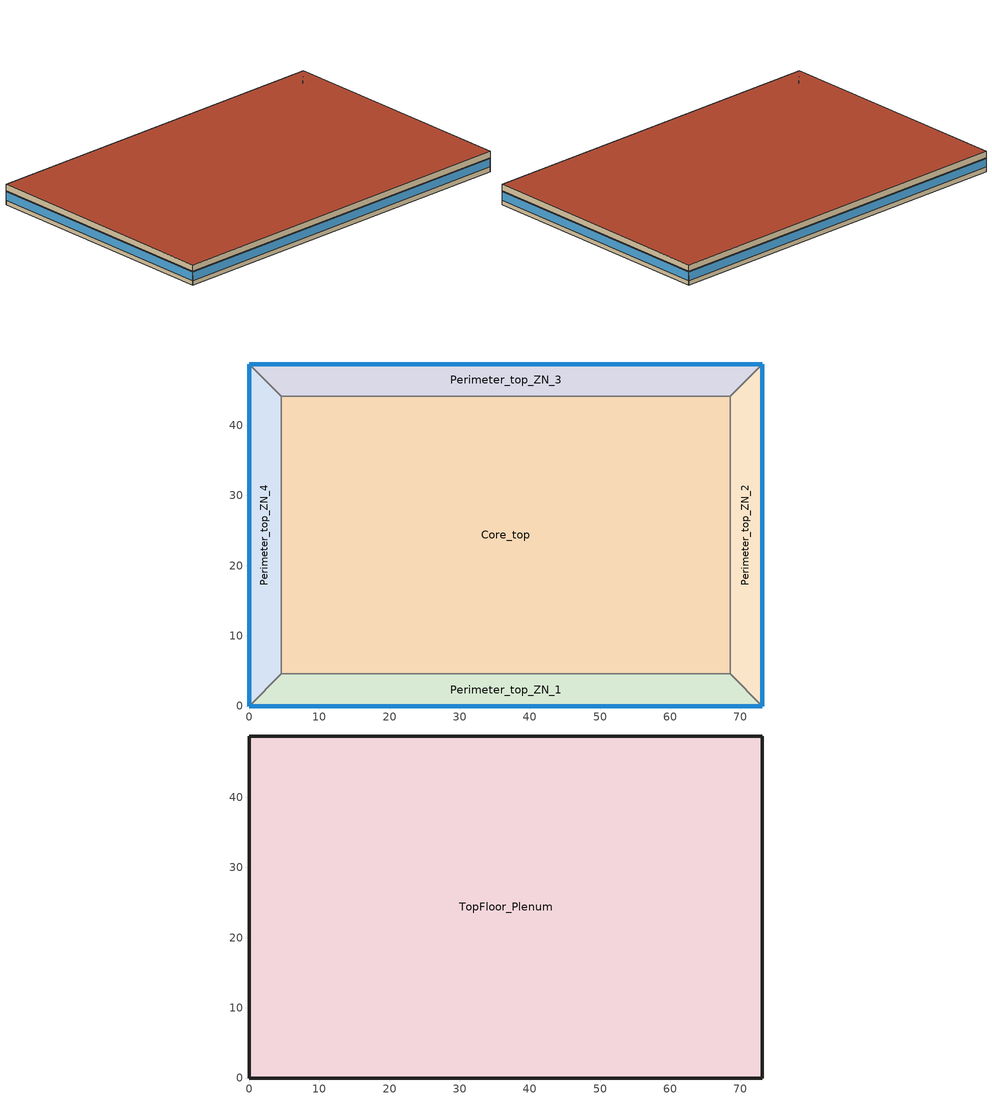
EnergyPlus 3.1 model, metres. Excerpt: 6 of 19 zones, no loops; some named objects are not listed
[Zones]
Core_top
 floor adiabatic (INT-FLOOR-TOPSIDE): 68.53,44.16 68.53,4.57 4.57,4.57 4.57,44.16 z43.6
 wall to Perimeter_top_ZN_1 (Standard_Int-Wall): 4.57,4.57 68.53,4.57 z43.6:46.34
 wall to Perimeter_top_ZN_4 (Standard_Int-Wall): 4.57,44.16 4.57,4.57 z43.6:46.34
 wall to Perimeter_top_ZN_3 (Standard_Int-Wall): 68.53,44.16 4.57,44.16 z43.6:46.34
 wall to Perimeter_top_ZN_2 (Standard_Int-Wall): 68.53,4.57 68.53,44.16 z43.6:46.34
Perimeter_top_ZN_3
 floor adiabatic (INT-FLOOR-TOPSIDE): 4.57,44.16 0,48.74 73.11,48.74 68.53,44.16 z43.6
 wall outside (Mass_R-7.6 ci_Ext-wall): 73.11,48.74 0,48.74 z43.6:46.34
 wall to Perimeter_top_ZN_4 (Standard_Int-Wall): 0,48.74 4.57,44.16 z43.6:46.34
 wall to Perimeter_top_ZN_2 (Standard_Int-Wall): 68.53,44.16 73.11,48.74 z43.6:46.34
 window (std_window_UValue_3.237_SHGC_0.49_VT_0.622): 73.11,48.74 0,48.74 z44.51:46.1
Perimeter_top_ZN_2
 floor adiabatic (INT-FLOOR-TOPSIDE): 68.53,44.16 73.11,48.74 73.11,0 68.53,4.57 z43.6
 wall outside (Mass_R-7.6 ci_Ext-wall): 73.11,0 73.11,48.74 z43.6:46.34
 wall to Perimeter_top_ZN_1 (Standard_Int-Wall): 68.53,4.57 73.11,0 z43.6:46.34
 window (std_window_UValue_3.237_SHGC_0.39_VT_0.495_east): 73.11,0 73.11,48.74 z44.51:46.1
Perimeter_top_ZN_1
 floor adiabatic (INT-FLOOR-TOPSIDE): 68.53,4.57 73.11,0 0,0 4.57,4.57 z43.6
 wall outside (Mass_R-7.6 ci_Ext-wall): 0,0 73.11,0 z43.6:46.34
 wall to Perimeter_top_ZN_4 (Standard_Int-Wall): 4.57,4.57 0,0 z43.6:46.34
 window (std_window_UValue_3.237_SHGC_0.39_VT_0.495): 0,0 73.11,0 z44.51:46.1
Perimeter_top_ZN_4
 floor adiabatic (INT-FLOOR-TOPSIDE): 4.57,4.57 0,0 0,48.74 4.57,44.16 z43.6
 wall outside (Mass_R-7.6 ci_Ext-wall): 0,48.74 0,0 z43.6:46.34
 window (std_window_UValue_3.237_SHGC_0.39_VT_0.495_west): 0,48.74 0,0 z44.51:46.1
TopFloor_Plenum
 floor to Perimeter_top_ZN_1 (DropCeiling): 73.11,0 0,0 4.57,4.57 68.53,4.57 z46.34
 floor to Perimeter_top_ZN_4 (DropCeiling): 0,0 0,48.74 4.57,44.16 4.57,4.57 z46.34
 floor to Perimeter_top_ZN_2 (DropCeiling): 73.11,0 68.53,4.57 68.53,44.16 73.11,48.74 z46.34
 floor to Perimeter_top_ZN_3 (DropCeiling): 0,48.74 73.11,48.74 68.53,44.16 4.57,44.16 z46.34
 floor to Core_top (DropCeiling): 4.57,44.16 68.53,44.16 68.53,4.57 4.57,4.57 z46.34
 wall outside (Mass_R-7.6 ci_Ext-wall): 0,0 73.11,0 73.11,48.74 0,48.74 0,0 z46.34:47.56
 roof outside (IEAD_R-15 ci_Roof): 73.11,0 73.11,48.74 0,48.74 0,0 z47.56
[Building]
Benchmark Large Office New V1.1_3.1: North Axis=0; Terrain=City; Loads Convergence Tolerance Value=0.04; Temperature Convergence Tolerance Value=0.2; Solar Distribution=FullInteriorAndExterior; Maximum Number of Warmup Days=25
[Site:Location]
USA IL-CHICAGO-OHARE: Latitude {deg}=41.77; Longitude {deg}=-87.75; Time Zone {hr}=-6; Elevation {m}=190
[Site:GroundTemperature:BuildingSurface]
19.527, 19.502, 19.536, 19.598, 20.002, 21.64, 22.225, 22.375, 21.449, 20.121, 19.802, 19.633
[Site:WaterMainsTemperature]
Calculation Method=CORRELATION; Annual Average Outdoor Air Temperature {C}=9.69; Maximum Difference In Monthly Average Outdoor Air Temperatures {deltaC}=28.1
[SizingPeriod:DesignDay] Barometric Pressure {Pa}=99063; Rain {0-no,1-yes}=0; Snow on ground {0-no,1-yes}=0; Day of Month=21; Daylight Savings Time Indicator=0; Humidity Indicating Type=WetBulb
Name | Maximum Dry-Bulb Temperature {C} | Daily Temp Range {C} | Humidity Indicating Conditions at Maximum Dry-Bulb | Wind Speed {m/s} design conditions vs. traditional 6.71 m/s (15 mph) | Wind Direction {Degrees; N=0, S=180} | Clearness {0.0 to 1.1} | Month | Day Type | Wind Speed {m/s} design conditions vs. traditional 3.35 m/s (7mph)
CHICAGO Ann Htg 99.6% Condns DB | -20.6 | 0 | -20.6 | 4.9 | 270 | 0 | 1 | WinterDesignDay
CHICAGO Ann Clg .4% Condns DB=>MWB | 33.2 | 10.7 | 23.8 |  | 230 | 1 | 7 | SummerDesignDay | 5.3
CHICAGO Ann Clg .4% Condns WB=>MDB | 31.2 | 10.7 | 25.5 |  | 230 | 1 | 7 | SummerDesignDay | 5.3
[WindowMaterial:Glazing] Optical Data Type=SpectralAverage; Thickness=0.003; Infrared Transmittance at Normal Incidence=0; Front Side Infrared Hemispherical Emissivity=0.9; Back Side Infrared Hemispherical Emissivity=0.9; Conductivity=0.0199; Dirt Correction Factor for Solar and Visible Transmittance=1; Solar Diffusing=No
Name | Solar Transmittance at Normal Incidence | Front Side Solar Reflectance at Normal Incidence | Back Side Solar Reflectance at Normal Incidence | Visible Transmittance at Normal Incidence | Front Side Visible Reflectance at Normal Incidence | Back Side Visible Reflectance at Normal Incidence
Theoretical Glass [66] | 0.3832 | 0.5668 | 0.5668 | 0.495 | 0.455 | 0.455
Theoretical Glass [67] | 0.4826 | 0.4674 | 0.4674 | 0.6216 | 0.3284 | 0.3284
[Material] Thermal Absorptance=0.9
Name | Roughness | Thickness | Conductivity | Density | Specific Heat | Solar Absorptance | Visible Absorptance | Thickness {m} | Conductivity {W/m-K} | Density {kg/m3} | Specific Heat {J/kg-K}
Roof Membrane | VeryRough | 0.0095 | 0.16 | 1121.29 | 1460 | 0.7 | 0.7
Roof Insulation | MediumRough | 0.125 | 0.049 | 265 | 836.8 | 0.7 | 0.7
Metal Decking | MediumSmooth | 0.0015 | 45.006 | 7680 | 418.4 | 0.7 | 0.3
GP01 1/2 GYPSUM | Smooth | 0.0127 | 0.16 | 800 | 1090 | 0.7 | 0.5
1IN Stucco | Smooth | 0.0253 | 0.6918 | 1858 | 837 | 0.92 | 0.92
8IN Concrete HW | MediumRough | 0.2033 | 1.7296 | 2243 | 837 | 0.65 | 0.65
Wall Insulation [5] | MediumRough | 0.0453 | 0.0432 | 91 | 837 | 0.5 | 0.5
1/2IN Gypsum | Smooth | 0.0127 | 0.16 | 784.9 | 830 | 0.92 | 0.92
Std Wood 6inch | MediumSmooth |  |  |  |  | 0.7 | 0.7 | 0.15 | 0.12 | 540 | 1210
Std AC02 | MediumSmooth |  |  |  |  | 0.7 | 0.2 | 0.0127 | 0.057 | 288 | 1339
Std MAT-CC05 4  MW CONCRETE | Rough |  |  |  |  | 0.7 | 0.2 | 0.1 | 0.858 | 1968 | 836.8
[Material:NoMass]
Std CP02 CARPET PAD: Roughness=VeryRough; Thermal Resistance {m2-K/W}=0.21648; Thermal Absorptance=0.9; Solar Absorptance=0.7; Visible Absorptance=0.8
[Construction]
InteriorFurnishings: Std Wood 6inch
INT-FLOOR-TOPSIDE: Std MAT-CC05 4  MW CONCRETE, Std CP02 CARPET PAD
DropCeiling: Std AC02
std_window_UValue_3.237_SHGC_0.39_VT_0.495; std_window_UValue_3.237_SHGC_0.39_VT_0.495_east; std_window_UValue_3.237_SHGC_0.39_VT_0.495_west: Theoretical Glass [66]
std_window_UValue_3.237_SHGC_0.49_VT_0.622: Theoretical Glass [67]
IEAD_R-15 ci_Roof: Roof Membrane, Roof Insulation, Metal Decking
Standard_Int-Wall: GP01 1/2 GYPSUM, GP01 1/2 GYPSUM
Mass_R-7.6 ci_Ext-wall: 1IN Stucco, 8IN Concrete HW, Wall Insulation [5], 1/2IN Gypsum
[ComponentCost:LineItem]
Infiltration:TopFloor_Plenum: Line Item Type=General; Item=TopFloor_Plenum; Cost per Each=1; Quantity=1.1705
[Zone] Type=1; Multiplier=1; Ceiling Height=-9999
Name | Volume | Part of Total Floor Area
Core_top | 6948.69 | Yes
Perimeter_top_ZN_3 | 860.0048 | Yes
Perimeter_top_ZN_2; Perimeter_top_ZN_4 | 554.2198 | Yes
Perimeter_top_ZN_1 | 860.0236 | Yes
TopFloor_Plenum | 4344.14 | No
[InternalMass] Construction=InteriorFurnishings
Name | Zone | Surface Area
Core_top_InternalMass_1 | Core_top | 5064.65
Perimeter_top_ZN_3_InternalMass_1 | Perimeter_top_ZN_3 | 626.8257
Perimeter_top_ZN_2_InternalMass_1 | Perimeter_top_ZN_2 | 403.9503
Perimeter_top_ZN_1_InternalMass_1 | Perimeter_top_ZN_1 | 626.8394
Perimeter_top_ZN_4_InternalMass_1 | Perimeter_top_ZN_4 | 403.9503
[People] Schedule=BLDG_OCC_SCH; Number of People Calculation Method=People; Fraction Radiant=0.3; User Specified Sensible Fraction=AUTOCALCULATE; Activity Level Schedule=ACTIVITY_SCH; Enable ASHRAE 55 Comfort Warnings=No; MRT Calculation=ZoneAveraged; Work Efficiency Schedule=WORK_EFF_SCH; Clothing Schedule=CLOTHING_SCH; Air Velocity Schedule=AIR_VELO_SCH; Thermal Comfort Report=FANGER
Name | Zone | Number of People
Core_top People | Core_top | 136.239
Perimeter_top_ZN_3 People | Perimeter_top_ZN_3 | 16.8616
Perimeter_top_ZN_2 People | Perimeter_top_ZN_2 | 10.8663
Perimeter_top_ZN_1 People | Perimeter_top_ZN_1 | 16.862
Perimeter_top_ZN_4 People | Perimeter_top_ZN_4 | 10.8663
[Lights] Schedule=BLDG_LIGHT_SCH; Design Level Calculation Method=LightingLevel; Return Air Fraction=0; Fraction Radiant=0.7; Fraction Visible=0.2; Fraction Replaceable=1; Return Air Fraction is Calculated from Plenum Temperature=No
Name | Zone | Design Level {W}
Core_top_Lights | Core_top | 27247.8
Perimeter_top_ZN_3_Lights | Perimeter_top_ZN_3 | 3372.32
Perimeter_top_ZN_2_Lights | Perimeter_top_ZN_2 | 2173.25
Perimeter_top_ZN_1_Lights | Perimeter_top_ZN_1 | 3372.4
Perimeter_top_ZN_4_Lights | Perimeter_top_ZN_4 | 2173.25
[ElectricEquipment] Design Level Calculation Method=EquipmentLevel; Fraction Latent=0; Fraction Radiant=0.5; Fraction Lost=0
Name | Zone | Schedule | Design Level {W}
Core_top_Elevators_Equip | Core_top | BLDG_ELEVATORS | 240740
Perimeter_top_ZN_3_PlugMisc_Equip | Perimeter_top_ZN_3 | BLDG_EQUIP_SCH | 2529.24
Perimeter_top_ZN_2_PlugMisc_Equip | Perimeter_top_ZN_2 | BLDG_EQUIP_SCH | 1629.94
Perimeter_top_ZN_1_PlugMisc_Equip | Perimeter_top_ZN_1 | BLDG_EQUIP_SCH | 2529.3
Perimeter_top_ZN_4_PlugMisc_Equip | Perimeter_top_ZN_4 | BLDG_EQUIP_SCH | 1629.94
[ZoneInfiltration:DesignFlowRate] Design Volume Flow Rate Calculation Method=Flow/Zone; Constant Term Coefficient=1; Temperature Term Coefficient=0; Velocity Term Coefficient=0; Velocity Squared Term Coefficient=0
Name | Zone | Schedule | Design Flow Rate {m3/s}
Core_top_Infiltration | Core_top | INFIL_QUARTER_ON_SCH | 0.7721
Perimeter_top_ZN_3_Infiltration | Perimeter_top_ZN_3 | INFIL_QUARTER_ON_SCH | 0.1553
Perimeter_top_ZN_2_Infiltration | Perimeter_top_ZN_2 | INFIL_QUARTER_ON_SCH | 0.1016
Perimeter_top_ZN_1_Infiltration | Perimeter_top_ZN_1 | INFIL_QUARTER_ON_SCH | 0.1553
Perimeter_top_ZN_4_Infiltration | Perimeter_top_ZN_4 | INFIL_QUARTER_ON_SCH | 0.1016
TopFloor_Plenum_Infiltration | TopFloor_Plenum | ALWAYS_ON | 1.1705
[Exterior:Lights]
Exterior Facade Lighting: Schedule=ALWAYS_ON; Design Level=3997.5; Control Option=AstronomicalClock
[UtilityCost:Charge:Simple] Season=Annual
Name | Charge Variable | Tariff | Source Variable | Category Variable | Cost per Unit Value or Variable
 | SoxNoxRiderAdjustEnergyCharge | PSI_CS_CommercialElectricService | totalEnergy | EnergyCharges | 0.001127
 | DSMRiderAdjustEnergyCharge | PSI_CS_CommercialElectricService | totalEnergy | EnergyCharges | 0.000021
 | PurchPowerTrackerAdjustEnergyCharge | PSI_CS_CommercialElectricService | totalEnergy | EnergyCharges | 0.000034
 | MidwestISOAdjustEnergyCharge | PSI_CS_CommercialElectricService | totalEnergy | EnergyCharges | -0.000203
 | CleanCoalRiderEnergyCharge | PSI_CS_CommercialElectricService | totalEnergy | EnergyCharges | 0.000807
 | TaxofeightPercent | PSI_CS_CommercialElectricService | SubTotal | Taxes | 0.08
 | MonthlyRateGasCharge | IN_EIAMonthlyRateGas | totalEnergy | EnergyCharges | IN_MonthlyGasRates
 | TaxofEightPercent | IN_EIAMonthlyRateGas | SubTotal | Taxes | 0.08
[UtilityCost:Qualify] Variable=TotalDemand; Threshold Value or Variable=75; Season=Annual; Threshold Test=Count
Name | Tariff | Qualify Type | Number of Months
MinDemand75kw | PSI_LLF_LowLoadFactorService | Minimum | 12
MaxDemand75kw | PSI_CS_CommercialElectricService | Maximum | 1
[UtilityCost:Variable]
IN_MonthlyGasRates: Tariff=IN_EIAMonthlyRateGas; January Value=8.22; February Value=7.51; March Value=8.97; April Value=9.01; May Value=9.16; June Value=10.44; July Value=10.32; August Value=10.13; September Value=9.2; October Value=8.18; November Value=7.83; December Value=7.63
[Schedule:Compact]
BLDG_LIGHT_SCH: Through: 12/31, For: Weekdays, Until: 05:00, 0.05, Until: 07:00, 0.1, Until: 08:00, 0.3, Until: 17:00, 0.9, Until: 18:00, 0.5, Until: 20:00, 0.3, Until: 22:00, 0.2, Until: 23:00, 0.1, Until: 24:00, 0.05, For: SummerDesignDay, Until: 24:00, 1, For: Saturday, Until: 06:00, 0.05, Until: 08:00, 0.1, Until: 12:00, 0.3, Until: 17:00, 0.15, Until: 24:00, 0.05, For: WinterDesignDay, Until: 24:00, 0, For: Sunday Holidays AllOtherDays, Until: 24:00, 0.05
BLDG_EQUIP_SCH: Through: 12/31, For: Weekdays, Until: 08:00, 0.4, Until: 12:00, 0.9, Until: 13:00, 0.8, Until: 17:00, 0.9, Until: 18:00, 0.5, Until: 24:00, 0.4, For: SummerDesignDay, Until: 24:00, 1, For: Saturday, Until: 06:00, 0.3, Until: 08:00, 0.4, Until: 12:00, 0.5, Until: 17:00, 0.35, Until: 24:00, 0.3, For: WinterDesignDay, Until: 24:00, 0, For: Sunday Holidays AllOtherDays, Until: 24:00, 0.3
BLDG_OCC_SCH: Through: 12/31, For: Weekdays, Until: 06:00, 0, Until: 07:00, 0.1, Until: 08:00, 0.2, Until: 12:00, 0.95, Until: 13:00, 0.5, Until: 17:00, 0.95, Until: 18:00, 0.3, Until: 20:00, 0.1, Until: 24:00, 0.05, For: SummerDesignDay, Until: 06:00, 0, Until: 22:00, 1, Until: 24:00, 0.05, For: Saturday, Until: 06:00, 0, Until: 08:00, 0.1, Until: 12:00, 0.3, Until: 17:00, 0.1, Until: 19:00, 0, Until: 24:00, 0, For: WinterDesignDay, Until: 24:00, 0, For: Sunday Holidays AllOtherDays, Until: 06:00, 0, Until: 18:00, 0, Until: 24:00, 0
BLDG_ELEVATORS: Through: 12/31, For: Weekdays SummerDesignDay, Until: 07:00, 0, Until: 08:00, 0.35, Until: 09:00, 0.69, Until: 10:00, 0.43, Until: 11:00, 0.37, Until: 12:00, 0.43, Until: 13:00, 0.58, Until: 14:00, 0.48, Until: 15:00, 0.37, Until: 16:00, 0.37, Until: 17:00, 0.46, Until: 18:00, 0.62, Until: 19:00, 0.12, Until: 20:00, 0.04, Until: 21:00, 0.04, Until: 24:00, 0, For: Saturday WinterDesignDay, Until: 07:00, 0, Until: 08:00, 0.16, Until: 09:00, 0.14, Until: 10:00, 0.21, Until: 11:00, 0.18, Until: 12:00, 0.25, Until: 13:00, 0.21, Until: 14:00, 0.13, Until: 15:00, 0.08, Until: 16:00, 0.04, Until: 17:00, 0.05, Until: 18:00, 0.06, Until: 24:00, 0, For: Sunday Holidays AllOtherDays, Until: 24:00, 0
INFIL_QUARTER_ON_SCH: Through: 12/31, For: Weekdays SummerDesignDay, Until: 06:00, 1, Until: 22:00, 0.25, Until: 24:00, 1, For: Saturday WinterDesignDay, Until: 06:00, 1, Until: 18:00, 0.25, Until: 24:00, 1, For: Sunday Holidays AllOtherDays, Until: 24:00, 1
ALWAYS_ON: Through: 12/31, For: AllDays, Until: 24:00, 1
ACTIVITY_SCH: Through: 12/31, For: AllDays, Until: 24:00, 120
WORK_EFF_SCH: Through: 12/31, For: AllDays, Until: 24:00, 0
AIR_VELO_SCH: Through: 12/31, For: AllDays, Until: 24:00, 0.2
CLOTHING_SCH: Through: 04/30, For: AllDays, Until: 24:00, 1, Through: 09/30, For: AllDays, Until: 24:00, 0.5, Through: 12/31, For: AllDays, Until: 24:00, 1
